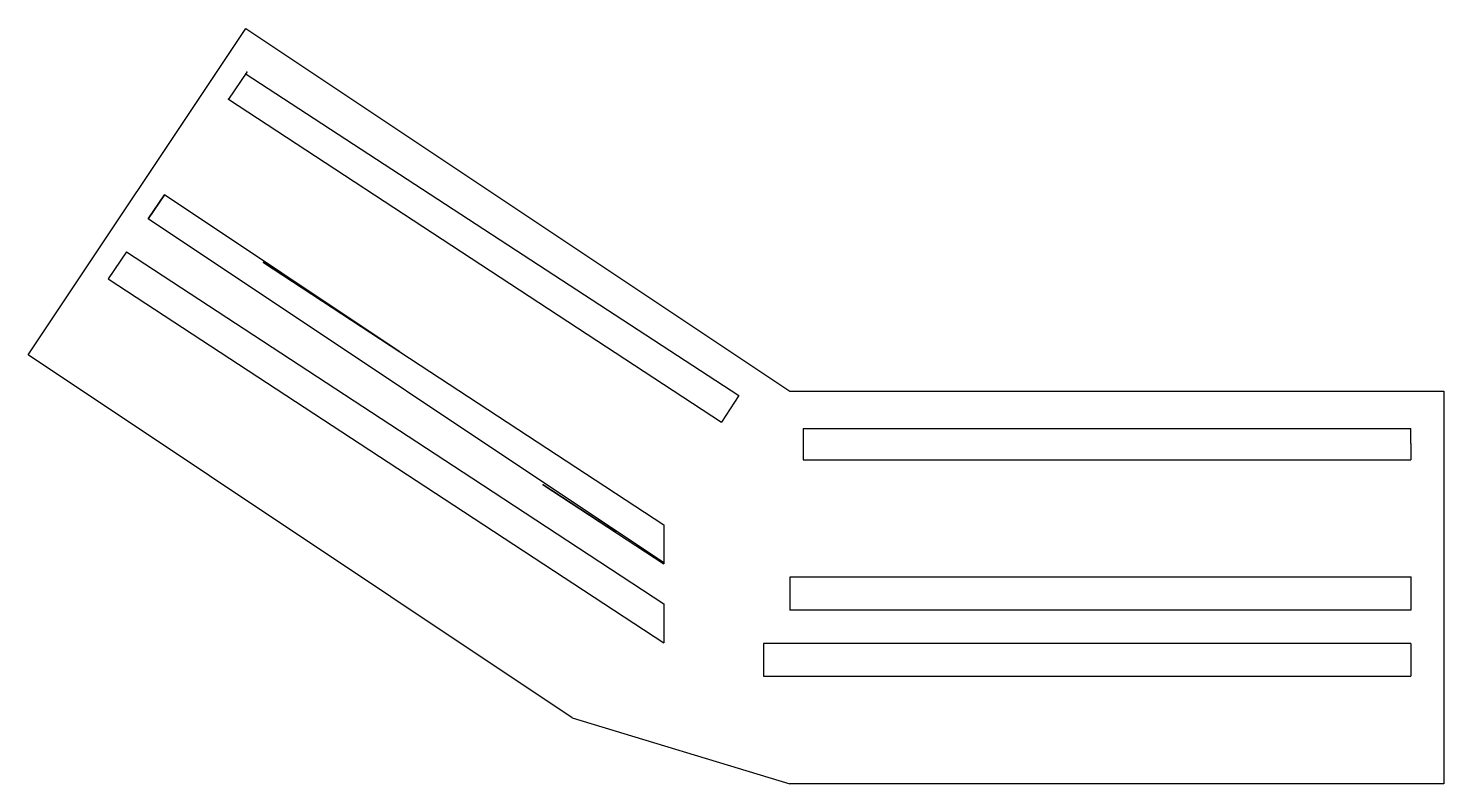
# Model space of a CAD drawing. Header units: centimetres. Extents: x -51.6 to -30, y -3.5 to 8.1.
import ezdxf

# ---------------------------------------------------------------- set-up
doc = ezdxf.new("R2010")
doc.units = ezdxf.units.CM
doc.header["$PDSIZE"] = -1
doc.linetypes.add('CENTERX2', pattern=[2.032, 1.27, -0.254, 0.254, -0.254])

msp = doc.modelspace()

# ---------------------------------------------------------------- linework, layer by layer
at = {"color": 7, "linetype": 'Continuous'}
for p, q in [((-51.602, 3.076), (-48.273, 8.068)), ((-48.273, 8.068), (-39.953, 2.521)), ((-48.259, 7.398), (-48.54, 6.984)), ((-48.286, 7.379), (-40.735, 2.454)), ((-48.54, 6.984), (-44.386, 4.266)), ((-49.768, 5.156), (-49.521, 5.525)), ((-45.927, 3.129), (-49.521, 5.525)), ((-41.879, -0.103), (-49.768, 5.156)), ((-50.102, 4.654), (-50.379, 4.238)), ((-50.102, 4.654), (-44.817, 1.195)), ((-45.927, 3.129), (-48.006, 4.489)), ((-48.006, 4.489), (-41.879, 0.479)), ((-50.379, 4.238), (-45.091, 0.777)), ((-44.386, 4.266), (-41, 2.049)), ((-43.281, -2.471), (-51.602, 3.076)), ((-40.735, 2.454), (-41, 2.049)), ((-39.953, 2.521), (-29.953, 2.521)), ((-29.953, 2.521), (-29.953, -3.479)), ((-39.751, 1.952), (-30.453, 1.952)), ((-39.751, 1.952), (-39.751, 1.471)), ((-30.453, 1.721), (-30.453, 1.952)), ((-30.453, 1.721), (-30.453, 1.471)), ((-39.751, 1.471), (-30.453, 1.471)), ((-44.817, 1.195), (-41.879, -0.728)), ((-42.62, 0.367), (-43.725, 1.09)), ((-43.725, 1.09), (-41.879, -0.118)), ((-45.091, 0.777), (-41.879, -1.325)), ((-41.879, 0.479), (-41.879, -0.118)), ((-30.453, -0.324), (-39.953, -0.324)), ((-39.953, -0.324), (-39.953, -0.824)), ((-30.453, -0.324), (-30.453, -0.824)), ((-41.879, -0.728), (-41.879, -1.325)), ((-30.453, -0.824), (-39.953, -0.824)), ((-30.453, -1.334), (-40.359, -1.334)), ((-40.359, -1.334), (-40.359, -1.834)), ((-30.453, -1.334), (-30.453, -1.834)), ((-40.359, -1.834), (-30.453, -1.834)), ((-43.281, -2.471), (-39.953, -3.479)), ((-29.953, -3.479), (-39.953, -3.479))]:
    msp.add_line(p, q, dxfattribs=at)
at = {"color": 7, "linetype": 'CENTERX2'}
for p, q in [((-49.521, 5.525), (-49.768, 5.156)), ((-50.102, 4.654), (-50.379, 4.238))]:
    msp.add_line(p, q, dxfattribs=at)
at = {"color": 7, "linetype": 'Continuous'}
for p in [(-48.259, 7.398), (-48.54, 6.984), (-48.006, 4.489), (-45.927, 3.129), (-43.725, 1.09), (-42.62, 0.367), (-30.453, -0.324)]:
    msp.add_point(p, dxfattribs=at)

doc.saveas('drawing.dxf')
